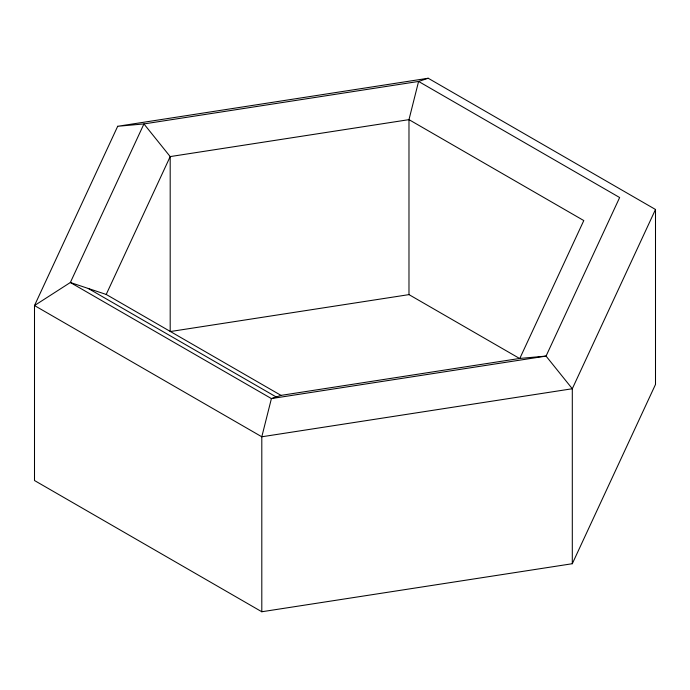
<?xml version="1.0" encoding="UTF-8"?>
<svg xmlns="http://www.w3.org/2000/svg" width="690" height="690" viewBox="0 0 690 690"><rect width="100%" height="100%" fill="white"/><g stroke="black" fill="none" stroke-linecap="round" stroke-linejoin="round"><path stroke-width="1.03" d="M117.697 126.279L34.5 305.549L34.5 480.525L261.803 611.754L572.303 563.721L655.5 384.451L655.5 209.475L428.197 78.246L117.697 126.279L143.943 123.933L418.589 81.446L428.197 78.246M519.63 358.507L408.98 294.621L170.189 331.562L170.189 156.587L143.943 123.933L70.354 282.503L106.208 294.449L170.189 156.587L408.98 119.646L583.792 220.567L519.812 358.438L281.02 395.379L271.412 398.579L70.354 282.503L34.5 305.549L261.803 436.779L572.303 388.746L655.5 209.475M519.812 358.438L546.057 356.092L572.303 388.746L572.303 563.721M106.208 294.449L281.02 395.379M88.277 288.48L276.216 396.974M408.98 294.621L408.98 119.646L418.589 81.446L619.646 197.53L546.057 356.092L271.412 398.579L261.803 436.779L261.803 611.754"/></g></svg>
